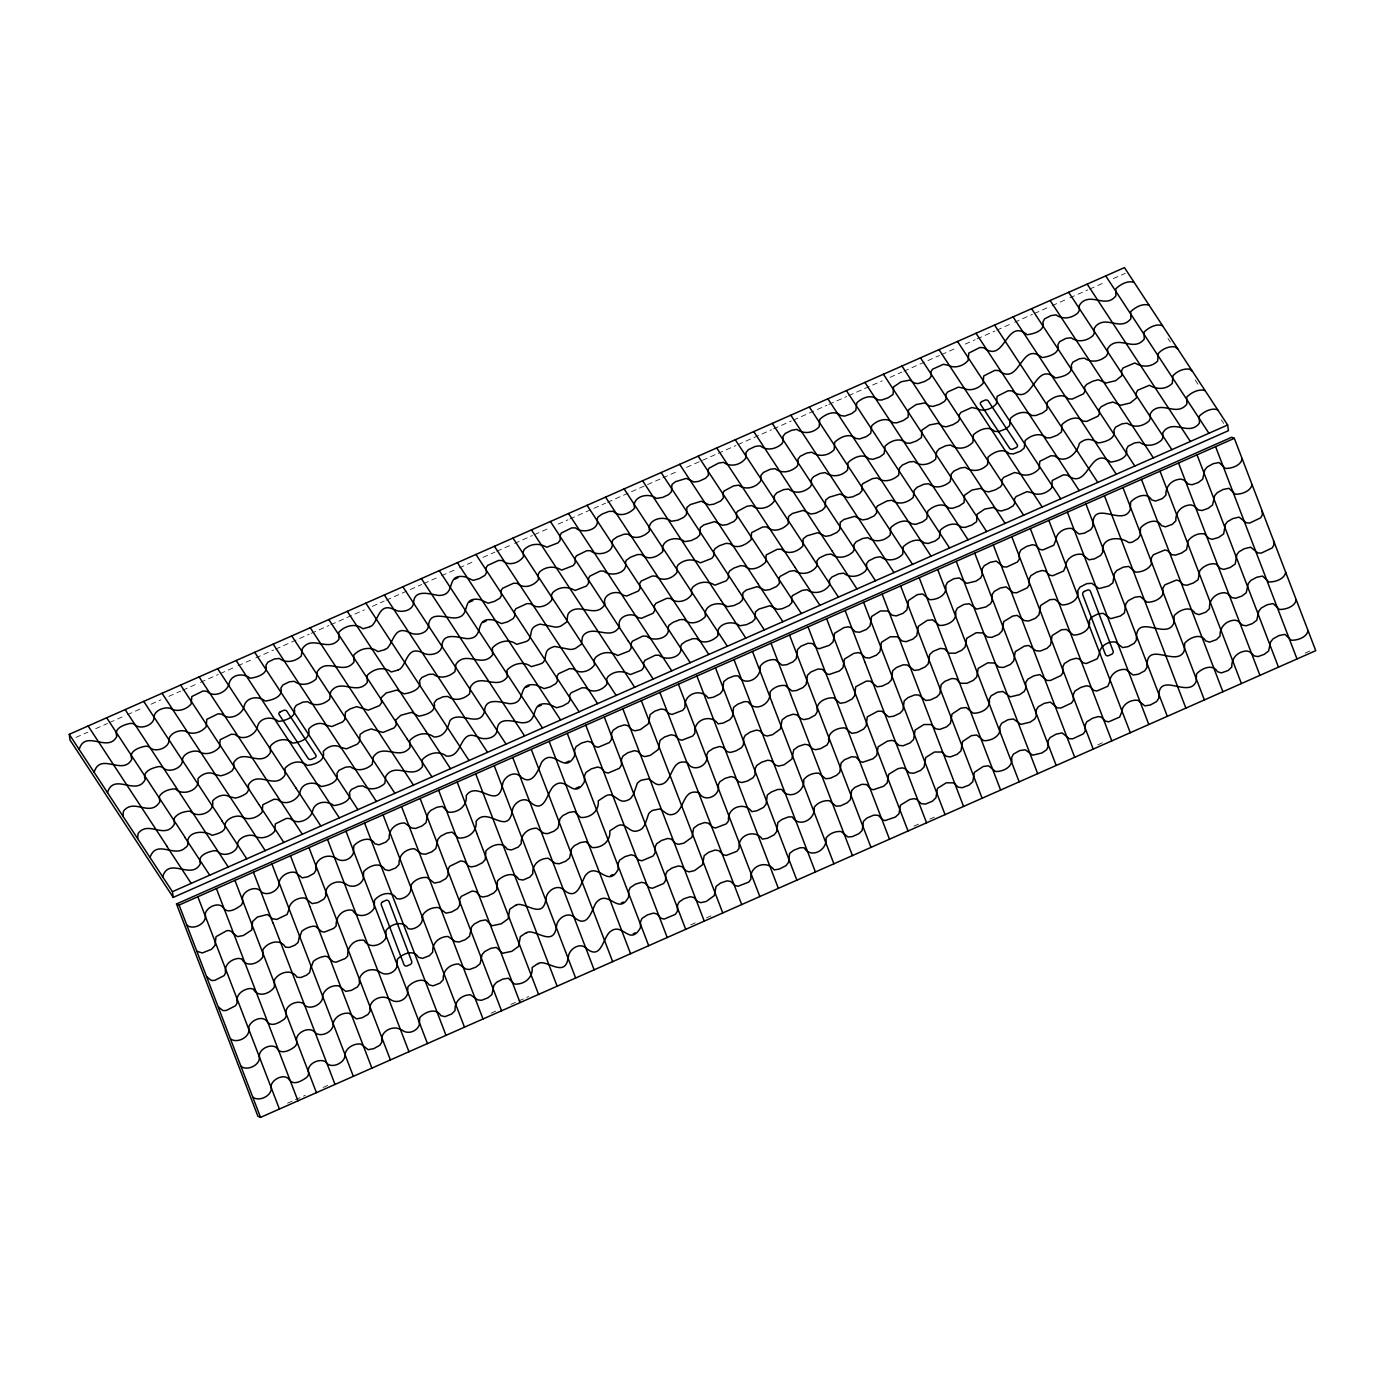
<?xml version="1.0" encoding="UTF-8"?>
<svg xmlns="http://www.w3.org/2000/svg" width="1385" height="1385" viewBox="0 0 1385 1385"><rect width="100%" height="100%" fill="white"/><g stroke="black" fill="none" stroke-linecap="round" stroke-linejoin="round"><path stroke-width="0.75" stroke-dasharray="5 3.75" d="M75.967 737.409L87.826 732.163M95.721 728.666L107.58 723.437M109.553 722.554L125.36 715.56M127.333 714.695L143.157 707.7M151.052 704.203L160.937 699.841M168.831 696.343L180.691 691.098M182.664 690.215L198.47 683.221M200.461 682.355L218.241 674.495M220.215 673.612L236.021 666.618M237.995 665.752L253.801 658.758M255.792 657.875L273.572 650.015M275.546 649.149L309.132 634.278M311.106 633.412L328.903 625.535M330.877 624.67L364.463 609.816M372.375 606.318L384.234 601.073M386.207 600.19L421.767 584.47M423.741 583.587L439.564 576.593M441.538 575.727L457.344 568.733M459.318 567.867L475.124 560.873M483.036 557.376L494.878 552.13M496.869 551.247L512.675 544.27M514.649 543.387L532.429 535.528M534.402 534.645L550.209 527.65M558.12 524.153L568.006 519.79M569.979 518.925L605.539 503.188M607.513 502.305L660.87 478.708M662.844 477.842L678.667 470.848M686.562 467.351L716.201 454.245M718.174 453.362L735.972 445.503M737.945 444.637L771.532 429.766M773.505 428.9L791.285 421.023M793.276 420.157L826.862 405.303M828.836 404.42L846.616 396.56M848.607 395.677L882.193 380.823M890.105 377.326L901.947 372.08M903.92 371.215L939.497 355.478M941.471 354.612L957.277 347.618M965.189 344.121L975.075 339.758M977.048 338.875L994.828 331.015M996.802 330.132L1012.608 323.138M1014.582 322.272L1032.379 314.412M1034.353 313.529L1050.159 306.535M1052.133 305.669L1067.939 298.675M1069.912 297.792L1087.71 289.932M1089.683 289.067L1105.49 282.073M1113.384 278.575L1125.243 273.33M287.561 1103.17L293.499 1100.556M295.472 1099.673L305.358 1095.31M323.138 1087.45L329.059 1084.819M491.104 1013.162L497.025 1010.531M510.857 1004.419L516.795 1001.788M518.769 1000.922L528.654 996.542M690.682 924.886L696.603 922.254M706.488 917.891L712.427 915.26M913.979 826.118L919.9 823.504M929.785 819.124L935.706 816.509M1097.751 744.836L1103.672 742.221M1305.241 653.079L1311.162 650.448M1167.953 338.442L1170.325 342.06M1195.22 380.044L1199.964 387.281M1221.328 419.828L1223.699 423.446"/><path stroke-width="1.5" d="M279.095 883.665C278.939 891.144 265.695 897.272 260.657 891.057C254.996 884.634 240.003 892.13 242.704 900.873A5.471 5.211 -67.2 0 1 240.834 905.496C236.437 908.681 228.196 913.996 223.747 908.37C219.436 900.891 206.278 907.002 205.188 914.1C207.715 923.241 193.433 930.755 186.819 925.145M322.636 997.217C322.359 1005.198 307.764 1011.431 303.211 1003.45C296.754 999.537 283.752 1005.891 286.245 1014.426A5.471 5.211 -67.2 0 1 284.375 1019.031C279.978 1022.217 271.737 1027.532 267.288 1021.905C262.977 1014.443 249.819 1020.537 248.729 1027.635C251.204 1036.724 237.372 1043.978 230.585 1038.94M333.179 1024.71C333.023 1032.171 319.779 1038.3 314.741 1032.085C309.08 1025.662 294.087 1033.175 296.788 1041.918A5.471 5.211 -67.2 0 1 294.918 1046.523C290.227 1050.436 280.411 1055.37 276.688 1047.856C271.131 1042.905 258.251 1049.034 259.359 1056.893C260.449 1065.117 246.824 1071.488 240.903 1066.19M344.986 1055.508C344.726 1063.49 330.132 1069.722 325.562 1061.741C319.121 1057.846 306.102 1064.199 308.595 1072.717A5.471 5.211 -67.2 0 1 306.743 1077.34C302.345 1080.508 294.105 1085.823 289.655 1080.213C285.345 1072.734 272.187 1078.828 271.079 1085.927C273.624 1095.033 259.688 1102.27 252.936 1097.232M288.98 909.46L287.093 914.498L276.81 919.398L272.43 918.774L267.547 914.464L257.316 917.078L252.607 921.492L251.741 930.028L243.362 935.498L237.527 936.641L232.974 933.248A5.955 5.661 -67.2 0 0 226.517 930.824L216.025 936.675L214.969 945.418L211.541 949.279L202.279 952.967L197.12 951.356M502.461 785.122C502.911 777.764 513.437 770.216 519.946 776.05M546.002 898.657C546.452 891.299 556.978 883.751 563.487 889.586M556.545 926.149C556.995 918.792 567.521 911.243 574.031 917.078M568.352 956.966C568.802 949.608 579.328 942.042 585.838 947.877M1242.189 458.833C1240.718 465.724 1231.559 468.597 1225.309 468.407L1219.042 462.521L1213.173 463.698L1207.287 466.918L1204.777 469.948L1202.665 479.227L1198.267 482.551L1192.069 484.75L1188.399 484.127L1184.019 480.076L1180.989 479.123C1172.074 479.4 1165.287 486.256 1165.945 495.086L1162.327 498.617L1155.488 501.076L1151.593 499.829C1146.832 491.45 1135.458 496.626 1130.627 502.166L1130.264 509.507C1122.906 527.737 1091.536 497.527 1092.886 526.421L1090.705 529.728L1084.507 533.121L1079.002 534.039L1072.007 528.516C1065.117 527.408 1056.668 532.238 1055.82 539.544M1285.73 572.386C1284.259 579.259 1275.1 582.133 1268.85 581.96L1262.583 576.073L1256.714 577.251L1250.828 580.453L1248.318 583.483L1246.206 592.78L1241.808 596.104L1235.61 598.285L1231.94 597.662L1227.56 593.628L1224.53 592.659C1215.614 592.953 1208.828 599.809 1209.486 608.638L1205.868 612.153L1199.029 614.611L1195.134 613.382C1190.373 604.985 1178.999 610.179 1174.168 615.702L1173.805 623.06C1166.516 641.186 1134.99 611.201 1136.427 639.957L1134.246 643.281L1128.048 646.674L1122.543 647.574L1115.548 642.051C1108.658 640.943 1100.209 645.774 1099.361 653.079M1296.273 599.878C1294.802 606.751 1285.644 609.625 1279.394 609.452L1273.127 603.566L1267.258 604.743L1261.371 607.946L1258.861 610.975L1256.749 620.272L1252.352 623.596L1246.154 625.778L1242.483 625.154L1238.103 621.121L1235.074 620.168C1226.158 620.445 1219.371 627.301 1220.029 636.13L1216.411 639.645L1209.572 642.103L1205.66 640.874C1200.916 632.478 1189.542 637.671 1184.712 643.194L1184.348 650.552C1177.06 668.591 1145.533 638.693 1146.97 667.449L1144.789 670.773L1138.591 674.166L1133.086 675.066L1126.092 669.544C1119.201 668.453 1110.753 673.266 1109.904 680.572M1308.081 630.677C1306.609 637.55 1297.451 640.441 1291.201 640.251L1284.951 634.365L1279.065 635.542L1273.179 638.762L1270.668 641.792L1268.573 651.071L1264.176 654.395L1257.961 656.577L1254.308 655.953L1249.911 651.919L1246.898 650.967C1237.948 651.21 1231.213 658.152 1231.836 666.929L1228.218 670.444L1221.38 672.92L1217.484 671.673C1212.723 663.294 1201.366 668.47 1196.519 674.01L1196.155 681.351C1188.815 699.494 1157.444 669.37 1158.795 698.248L1156.596 701.572L1150.398 704.965L1144.91 705.883L1137.899 700.36C1131.008 699.252 1122.577 704.082 1121.729 711.388M410.756 887.023C411.83 893.723 405.736 898.034 399.78 899.021L396.595 898.588C391.47 889.862 379.732 893.723 374.521 900.25L374.14 908.214C369.605 915.849 357.347 918.982 352.517 910.205C342.545 908.681 335.447 916.818 336.174 925.924L333.768 928.365L324.505 932.07L321.666 931.638L315.676 926.409L313.2 926.184A24.532 23.337 -67.2 0 0 301.791 931.257L299.818 936.727M422.286 917.112C423.377 923.812 417.283 928.123 411.328 929.11L408.125 928.677C403.018 919.952 391.28 923.812 386.069 930.339L385.688 938.303C381.135 945.938 368.877 949.071 364.047 940.294C354.093 938.77 346.977 946.907 347.722 956.014L345.315 958.472L336.053 962.177L333.214 961.727L327.224 956.498L324.731 956.273A24.532 23.337 -67.2 0 0 313.322 961.346L311.365 966.817M299.506 935.862L298.139 942.441L294.953 945.159L289.292 947.427L285.483 947.167C280.22 938.13 267.218 942.25 262.89 949.833L262.856 956.914C258.372 963.856 246.288 967.907 241.752 958.939L238.497 958.403C230.845 959.268 223.903 964.895 225.582 972.945L224.024 975.663L214.727 980.39L211.403 980.493L207.698 977.585A29.656 28.202 -67.2 0 0 207.127 976.91L207.127 976.91M311.036 965.951L309.686 972.53L306.483 975.248L300.822 977.516L297.013 977.256C291.698 968.305 278.8 972.305 274.42 979.922L274.403 987.003C269.919 993.945 257.835 997.996 253.299 989.028L250.044 988.492C242.375 989.357 235.433 995.001 237.129 1003.052L235.554 1005.752L226.257 1010.479L222.95 1010.583L219.228 1007.674A29.656 28.202 -67.2 0 0 218.657 1006.999L218.657 1006.999M1065.706 565.322C1066.537 558.016 1075.002 553.204 1081.893 554.294L1088.956 559.817L1094.496 558.847L1100.642 555.454L1102.789 552.148C1100.469 537.207 1119.444 535.839 1128.636 542.505A9.366 8.899 -67.2 0 0 1132.653 542.002L1138.193 538.505L1140.167 535.268L1140.53 527.927C1145.395 522.405 1156.717 517.263 1161.496 525.625L1165.408 526.837L1172.247 524.361L1175.848 520.847C1175.19 512.069 1181.976 505.161 1190.892 504.902L1193.922 505.871L1198.302 509.905L1201.972 510.528L1208.187 508.33L1212.567 505.006L1214.662 495.726L1217.19 492.696L1223.076 489.476L1228.945 488.316L1235.195 494.203C1241.445 494.428 1249.859 491.588 1252.04 485.166A6.7 6.371 -67.2 0 0 1252.075 484.629M411.016 887.716L411.172 884.998C414.305 879.787 421.248 876.809 427.203 877.519L434.336 883.059L439.911 881.985L445.987 878.557L448.048 875.233L448.186 869.087L449.709 866.283L460.651 860.951L464.546 861.66L468.58 866.11L471.35 866.923L476.024 865.954L482.361 862.803L485.183 859.652L485.979 850.788C491.259 845.196 502.374 840.712 507.204 849.247L511.532 849.94L518.284 847.049L521.297 843.569C520.327 834.67 527.997 828.126 536.653 828.178L543.855 833.303L547.75 833.631L554.104 831.138L558.034 827.884L560.025 818.691L562.743 815.661L568.906 812.476L574.394 811.575L580.575 817.462C590.46 818.189 599.411 810.883 598.233 800.859L604.327 796.808A13.711 13.036 -67.2 0 1 606.041 795.786C613.884 791.458 617.987 803.508 625.881 800.79A11.755 11.184 -67.2 0 0 630.729 798.349L633.412 794.557L637.187 783.581A11.772 11.201 -67.2 0 1 641.272 780.222L648.561 778.837L655.105 783.46A8.206 7.808 -67.2 0 0 659.572 784.602C673.958 783.512 669.388 757.595 687.514 762.633C692.777 773.384 709.518 765.524 706.662 755.067L708.15 751.778L713.483 748.298L719.663 746.498L723.057 747.433L727.142 751.691L730.362 752.453L735.92 750.912L741.477 747.692L743.503 744.628L743.624 738.534L745.182 735.4L750.116 732.111L756.279 730.137L759.794 730.778L763.949 735.019L767.048 736.024L772.518 734.725L780.378 728.977L782.161 719.767L786.732 716.391L793.016 714.227L796.669 714.764L801.015 718.711L804.027 719.629L809.117 718.521L815.384 714.989L817.358 711.492C815.038 702.437 826.049 697.14 833.597 697.884L840.262 703.303L845.508 702.385L852.035 699.027L854.597 695.807L855.757 686.752L866.317 681.126L870.282 681.126L877.069 686.787L882.089 686.146L888.512 683.03L891.386 679.966L892.684 670.738L896.493 667.483L903.107 664.835L907.227 664.938L914.256 670.409L918.93 669.821L925.232 666.86L928.279 663.779L929.664 654.534L933.213 651.314L940.242 648.422L944.57 648.821L948.794 653.218L955.46 653.183L961.796 650.24L965.155 646.933L966.678 638.312L976.165 632.737L983.038 632.962L987.522 637.135L991.902 637.342L998.827 634.365L1002.117 630.902L1003.727 621.571L1012.712 616.083L1017.109 615.373L1024.398 620.601L1028.622 621.017L1035.409 618.281L1038.958 614.888L1040.602 605.487L1049.899 599.67L1054.92 599.307L1061.88 604.968C1069.549 605.003 1079.867 599.809 1077.72 590.754L1079.936 587.171L1086.654 583.691L1091.726 583.275L1099.032 588.59L1108.71 585.976L1112.899 582.877L1114.302 573.788L1116.708 570.551L1123.183 567.175L1128.671 566.413L1135.613 572.161C1141.534 572.213 1148.459 569.581 1151.368 564.162L1151.316 558.103L1153.359 554.762L1164.941 549.949L1167.884 550.849L1171.797 554.692L1175.363 555.143L1181.786 552.927L1186.599 549.603L1188.174 540.773C1191.741 535.978 1198.544 532.602 1204.517 533.987L1208.724 538.246L1212.152 539.336L1218.575 537.449L1223.647 533.969L1225.309 524.499L1227.491 521.643L1232.754 518.631L1239.073 517.107L1246.24 522.786L1249.616 523.063L1260.662 517.851L1262.376 514.77L1262.064 510.684M422.546 917.805L422.702 915.087C425.836 909.876 432.778 906.898 438.733 907.608L445.866 913.148L451.458 912.074L457.535 908.647L459.578 905.323L459.733 899.177L461.257 896.372L472.181 891.04L476.094 891.75L480.128 896.199L482.898 897.013L487.572 896.043L493.908 892.909L496.713 889.741L497.527 880.877C502.807 875.285 513.922 870.819 518.734 879.337L523.063 880.029L529.814 877.138L532.827 873.658C531.875 864.759 539.544 858.233 548.2 858.267L555.385 863.392L559.298 863.738L565.634 861.245L569.564 857.973L571.572 848.78L574.29 845.75L580.436 842.565L585.942 841.664L592.122 847.551C602.008 848.278 610.941 840.972 609.764 830.948L615.858 826.914A13.711 13.036 -67.2 0 1 617.589 825.875C625.414 821.547 629.534 833.597 637.412 830.879A11.755 11.184 -67.2 0 0 642.276 828.438L644.96 824.664L648.717 813.67A11.772 11.201 -67.2 0 1 652.82 810.312L660.091 808.927L666.635 813.549A8.206 7.808 -67.2 0 0 671.102 814.692C685.471 813.618 681.005 787.546 699.113 792.774C704.411 803.508 721.031 795.509 718.192 785.156L719.698 781.867L725.013 778.387L731.193 776.587L734.604 777.522L738.69 781.781L741.893 782.542L747.467 781.001L753.007 777.781L755.05 774.717L755.171 768.623L756.712 765.49L761.646 762.2L767.809 760.226L771.341 760.867L775.496 765.109L778.595 766.113L784.048 764.814L791.908 759.067L793.709 749.856L798.262 746.48L804.547 744.334L808.199 744.853L812.562 748.8L815.575 749.718L820.647 748.61L826.932 745.078L828.888 741.581C826.568 732.526 837.579 727.229 845.144 727.973L851.792 733.392L857.038 732.475L863.582 729.116L866.127 725.896L867.287 716.841L877.848 711.215L881.83 711.215L888.616 716.876L893.637 716.235L900.06 713.119L902.916 710.055L904.232 700.827L908.041 697.59L914.637 694.924L918.774 695.028L925.786 700.498L930.478 699.927L936.779 696.949L939.826 693.868L941.194 684.623L944.743 681.403L951.789 678.511L956.117 678.91L960.342 683.307L967.007 683.272L973.326 680.329L976.702 677.023L978.208 668.401L987.695 662.826L994.586 663.051L999.07 667.224L1003.45 667.431L1010.375 664.471L1013.647 660.991L1015.257 651.66L1024.259 646.172L1028.639 645.462L1035.945 650.69L1040.152 651.106L1046.956 648.37L1050.505 644.977L1052.133 635.577L1061.447 629.76L1066.45 629.413L1073.427 635.057C1081.079 635.092 1091.415 629.898 1089.268 620.844L1091.484 617.26L1098.184 613.78L1103.274 613.365L1110.562 618.697L1120.24 616.065L1124.43 612.966L1125.832 603.877L1128.256 600.64L1134.731 597.264L1140.219 596.502L1147.144 602.25C1153.064 602.319 1160.007 599.67 1162.898 594.252L1162.863 588.209L1164.889 584.851L1176.488 580.038L1179.431 580.938L1183.327 584.782L1186.91 585.232L1193.316 583.016L1198.146 579.692L1199.722 570.862C1203.271 566.067 1210.092 562.691 1216.065 564.076L1220.254 568.335L1223.699 569.425L1230.105 567.538L1235.195 564.059L1236.84 554.589L1239.038 551.749L1244.301 548.72L1250.62 547.196L1257.788 552.875L1261.146 553.152L1272.209 547.941L1273.906 544.859L1273.611 540.773M413.596 602.977C412.609 610.889 401.304 613.018 395.037 610.006M428.571 625.795C427.601 633.707 416.348 635.836 410.081 632.876M441.936 646.172C440.949 654.101 429.644 656.23 423.377 653.218M484.577 711.215C479.643 728.96 459.093 709.622 449.9 720.702C447.649 728.666 444.377 737.114 433.938 737.01C426.441 731.141 415.967 733.808 409.718 740.594L409.977 747.502C399.347 761.161 383.022 742.395 373.309 757.041L372.236 764.312C366.211 769.87 357.122 771.878 350.336 766.736L345.506 767.186L338.909 770.354L336.884 773.557C339.567 782.352 327.656 785.659 321.216 786.507C314.585 780.828 301.895 782.317 300.026 792.099A13.504 10.491 -7.8 0 1 299.177 794.488C295.299 801.586 284.237 805.862 277.831 799.526L273.988 799.249L262.804 804.772L262.129 812.181C257.835 817.427 249.456 820.439 243.067 817.462M497.111 730.328C496.124 738.24 484.819 740.369 478.552 737.357M1055.959 539.908L1053.743 545.24L1042.818 549.984L1039.546 549.308L1035.668 545.43L1032.483 544.721L1026.787 546.348L1020.883 549.966L1019.273 553.342L1019.291 559.315L1017.352 562.05L1006.791 566.984L1003.311 566.846L996.265 561.081L990.292 562.275L984.302 565.669L982.207 568.854L982.155 574.983L980.649 577.978L976.027 581.129L966.747 583.345L959.355 577.943L953.936 578.688L947.548 582.271L945.678 585.855C947.79 594.875 937.126 600.034 929.595 599.653L922.635 593.975L917.337 594.615L908.491 600.501L906.863 609.919L903.02 613.33L896.251 615.892L892.234 615.286L887.733 610.975L880.358 610.975L871.581 616.533L870.057 625.881L866.56 629.361L859.6 632.235L855.376 631.837L850.944 627.63L848.261 626.834L843.898 627.613L834.584 633.291L833.095 641.913L829.511 645.22L819.176 648.734L816.717 647.938L812.424 643.506L807.94 643.263L800.928 646.241L797.57 649.478L796.236 658.706L793.068 661.788L786.732 664.713L782.127 665.198L775.184 659.658C769.61 659.191 763.36 661.649 760.123 666.306C761.785 678.269 744.957 687.358 738.222 675.88L734.223 675.915L727.817 678.442L723.732 681.541L722.606 690.544L720.044 693.833L713.448 697.209L708.237 698.109C701.052 687.67 683.238 693.747 685.021 707.302L682.805 710.28L672.002 714.452L668.99 713.517L664.696 709.57L661.009 709.033L654.672 711.215L650.136 714.591L648.405 723.766L640.389 729.583L634.988 730.83L631.906 729.774L627.803 725.55L624.237 724.909L617.97 726.952L613.105 730.259L611.616 733.409L611.529 739.469L609.435 742.533L598.268 747.259L595.065 746.428L591.031 742.152L587.621 741.269L581.406 743.104L576.108 746.584L574.637 749.891L574.567 755.933C564.128 775.773 553.775 746.446 541.587 762.304C538.09 771.064 531.788 786.888 520.223 776.327M1065.861 565.686L1063.628 571.018L1052.704 575.762L1049.432 575.087L1045.554 571.226L1042.386 570.499L1036.672 572.126L1030.769 575.745L1029.159 579.138L1029.176 585.093L1027.237 587.846L1016.677 592.763L1013.197 592.624L1006.151 586.876L1000.178 588.054L994.188 591.447L992.11 594.632L992.058 600.761L990.535 603.756L985.912 606.924L976.633 609.123L969.24 603.721L963.839 604.466L957.433 608.05L955.563 611.633C957.676 620.653 947.011 625.812 939.48 625.431L932.52 619.77L927.223 620.393L918.376 626.28L916.749 635.698L912.905 639.108L906.154 641.67L902.12 641.065L897.619 636.771L890.243 636.771L881.466 642.311L879.942 651.66L876.445 655.157L869.486 658.013L865.261 657.615L860.829 653.408L858.146 652.612L853.783 653.391L844.469 659.07L842.98 667.708L839.414 670.998L829.061 674.512L826.603 673.716L822.326 669.284L817.825 669.042L810.814 672.037L807.455 675.274L806.122 684.484L802.954 687.566L796.617 690.492L792.012 690.976L785.07 685.437C779.495 684.969 773.245 687.427 770.008 692.084C771.67 704.047 754.842 713.136 748.108 701.658L744.109 701.693L737.703 704.221L733.617 707.319L732.492 716.322L729.93 719.611L723.334 723.005L718.122 723.888C710.938 713.448 693.141 719.525 694.906 733.081L692.69 736.058L681.887 740.231L678.875 739.296L674.582 735.366L670.894 734.812L664.558 736.993L660.022 740.369L658.29 749.545L650.275 755.362L644.873 756.608L641.792 755.569L637.689 751.345L634.122 750.705L627.855 752.73L622.99 756.037L621.501 759.188L621.415 765.247L619.32 768.329L608.153 773.038L604.951 772.207L600.917 767.931L597.506 767.048L591.291 768.883L585.994 772.38L584.522 775.669L584.453 781.711C573.217 801.361 566.465 774.007 553.273 786.455C546.538 793.692 544.617 814.692 530.039 802.036M1099.5 653.443L1097.284 658.775L1086.359 663.519L1083.087 662.844L1079.209 658.983L1076.024 658.256L1070.328 659.883L1064.424 663.502L1062.814 666.895L1062.832 672.85L1060.893 675.603L1050.332 680.52L1046.852 680.381L1039.806 674.634L1033.833 675.811L1027.843 679.204L1025.748 682.389L1025.696 688.518L1024.19 691.513L1019.568 694.664L1010.288 696.88L1002.896 691.479L997.477 692.223L991.089 695.807L989.219 699.39C991.331 708.41 980.667 713.569 973.136 713.188L966.176 707.527L960.878 708.15L952.032 714.037L950.404 723.455L946.561 726.865L939.792 729.428L935.775 728.822L931.274 724.528L923.899 724.528L915.121 730.068L913.598 739.417L910.101 742.914L903.141 745.771L898.917 745.372L894.485 741.165L891.802 740.369L887.439 741.148L878.125 746.827L876.636 755.466L873.052 758.755L862.716 762.269L860.258 761.473L855.965 757.041L851.481 756.799L844.469 759.776L841.11 763.014L839.777 772.241L836.609 775.323L830.273 778.249L825.668 778.734L818.725 773.194C813.151 772.726 806.901 775.184 803.664 779.842C805.326 791.804 788.498 800.894 781.763 789.415L777.764 789.45L771.358 791.978L767.273 795.077L766.147 804.079L763.585 807.368L756.989 810.762L751.778 811.645C744.593 801.205 726.779 807.282 728.562 820.838L726.346 823.815L715.543 827.988L712.531 827.053L708.237 823.123L704.549 822.569L698.213 824.75L693.677 828.126L691.946 837.302L683.93 843.119L678.529 844.365L675.447 843.327L671.344 839.102L667.76 838.462L661.511 840.487L656.646 843.794L655.157 846.945L655.07 853.004L652.976 856.086L641.809 860.795L638.606 859.964L634.572 855.688L631.162 854.805L624.947 856.64L619.649 860.137L618.177 863.426L618.108 869.468C607.582 889.412 597.472 859.687 585.128 875.857C580.782 884.149 576.697 901.306 563.764 889.862M1110.043 680.935L1107.827 686.267L1096.903 691.011L1093.631 690.336L1089.753 686.475L1086.567 685.748L1080.871 687.375L1074.968 690.994L1073.358 694.387L1073.375 700.343L1071.436 703.095L1060.875 708.012L1057.396 707.873L1050.349 702.126L1044.377 703.303L1038.386 706.696L1036.292 709.882L1036.24 716.01L1034.733 719.005L1030.111 722.174L1020.832 724.372L1013.439 718.971L1008.02 719.715L1001.632 723.299L999.762 726.9C1001.874 735.902 991.21 741.062 983.679 740.681L976.719 735.019L971.422 735.643L962.575 741.529L960.948 750.947L957.104 754.358L950.335 756.92L946.319 756.314L941.817 752.02L934.442 752.02L925.665 757.56L924.141 766.909L920.644 770.406L913.684 773.263L909.46 772.865L905.028 768.658L902.345 767.861L897.982 768.64L888.668 774.319L887.179 782.958L883.595 786.247L873.26 789.762L870.801 788.965L866.508 784.533L862.024 784.291L855.012 787.286L851.636 790.523L850.321 799.734L847.153 802.815L840.816 805.741L836.211 806.226L829.269 800.686C823.694 800.218 817.444 802.677 814.207 807.351C815.869 819.297 799.041 828.386 792.307 816.908L788.307 816.942L781.902 819.47L777.816 822.569L776.691 831.571L774.128 834.861L767.532 838.254L762.321 839.137C755.137 828.697 737.322 834.774 739.105 848.33L736.889 851.308L726.086 855.48L723.074 854.545L718.78 850.615L715.093 850.061L708.756 852.242L704.221 855.618L702.489 864.794L694.474 870.611L689.072 871.858L685.99 870.819L681.887 866.594L678.304 865.954L672.054 867.98L667.189 871.286L665.7 874.437L665.614 880.496L663.519 883.578L652.352 888.287L649.149 887.456L645.116 883.18L641.688 882.297L635.49 884.132L630.192 887.629L628.721 890.919L628.651 896.961C618.125 916.905 608.015 887.179 595.671 903.349C591.343 911.711 587.223 928.764 574.308 917.372M1121.867 711.751L1119.651 717.066L1108.727 721.81L1105.438 721.152L1101.56 717.274L1098.392 716.564L1092.678 718.174L1086.775 721.793L1085.182 725.186L1085.182 731.159L1083.26 733.894L1072.683 738.828L1069.203 738.672L1062.157 732.925L1056.201 734.119L1050.194 737.512L1048.116 740.698L1048.064 746.809L1046.541 749.822L1041.918 752.973L1032.656 755.171L1025.246 749.787L1019.845 750.531L1013.439 754.115L1011.569 757.699C1013.681 766.701 1003.034 771.86 995.486 771.497L988.526 765.818L983.246 766.459L974.382 772.328L972.755 781.763L968.911 785.174L962.159 787.719L958.126 787.13L953.642 782.819L946.249 782.819L937.472 788.377L935.948 797.725L932.451 801.205L925.492 804.062L921.267 803.681L916.835 799.457L914.152 798.66L909.806 799.457L900.475 805.135L898.986 813.757L895.42 817.046L885.084 820.578L882.609 819.764L878.332 815.349L873.831 815.107L866.82 818.085L863.461 821.322L862.128 830.533L858.96 833.631L852.623 836.54L848.018 837.042L841.093 831.502C835.519 831.035 829.251 833.476 826.031 838.15C827.676 850.096 810.866 859.202 804.114 847.724L800.132 847.759L793.709 850.269L789.623 853.385L788.498 862.388L785.953 865.677L779.34 869.053L774.128 869.936C766.944 859.514 749.147 865.59 750.93 879.146L748.696 882.124L737.893 886.296L734.898 885.361L730.587 881.414L726.9 880.877L720.564 883.059L716.045 886.435L714.296 895.593L706.298 901.427L700.879 902.674L697.798 901.618L693.695 897.393L690.128 896.753L683.861 898.778L678.996 902.085L677.525 905.253L677.421 911.313L675.326 914.377L664.159 919.086L660.957 918.272L656.923 913.996L653.512 913.096L647.297 914.948L642.017 918.428L640.528 921.735L640.459 927.777C629.223 947.409 622.471 920.073 609.279 932.52C602.544 939.705 600.726 960.653 586.132 948.171M512.329 810.987C512.883 803.283 523.34 796.115 529.832 801.828M502.409 785.451C497.527 811.108 477.254 779.374 466.226 795.648C467.438 805.706 458.366 813.03 448.48 812.216L442.334 806.347L436.76 807.299L430.666 810.502L428 813.532L425.991 822.759L421.906 826.031L415.587 828.455L411.76 828.04L404.489 822.932C395.695 823.002 388.337 829.684 389.202 838.583L385.913 842.097L379.075 844.798L374.954 843.829C370.176 835.328 358.853 840.228 353.816 845.802L353.383 853.212C350.751 859.86 341.818 862.855 336.053 858.267A13.504 12.846 -67.2 0 0 333.387 856.986C325.111 853.766 313.702 860.535 316.04 870.057L313.98 873.381L307.92 876.792L302.294 877.848L295.143 872.308C288.27 871.165 279.77 876.03 278.956 883.336M512.294 811.229C507.429 836.765 487.243 805.326 476.111 821.426C477.323 831.502 468.251 838.808 458.366 837.994L452.237 832.125L446.645 833.077L440.551 836.28L437.885 839.31L435.877 848.538L431.791 851.827L425.472 854.233L421.646 853.818L414.375 848.711C405.58 848.78 398.222 855.463 399.088 864.378L395.798 867.893L388.977 870.594L384.84 869.607C380.061 861.106 368.739 866.006 363.701 871.581L363.268 879.008C360.637 885.638 351.703 888.633 345.938 884.045A13.504 12.846 -67.2 0 0 343.272 882.782C334.997 879.544 323.588 886.313 325.925 895.835L323.865 899.159L317.806 902.57L312.179 903.626L305.029 898.086C298.156 896.943 289.655 901.808 288.842 909.114M545.95 898.986C543.093 919.121 527.477 903.418 517.73 904.474A10.041 9.539 -67.2 0 0 515.999 905.461M556.493 926.478C553.636 946.613 538.021 930.91 528.274 931.967A10.041 9.539 -67.2 0 0 526.542 932.953M568.3 957.277C565.444 977.412 549.828 961.727 540.081 962.765A10.041 9.539 -67.2 0 0 538.349 963.752M515.861 905.08L509.767 909.183L508.105 918.861L501.249 923.83L492.021 925.751L485.875 919.882L480.301 920.835L474.207 924.037L471.541 927.067L469.532 936.295L465.447 939.567L459.127 941.99L455.301 941.575L448.03 936.468C439.235 936.537 431.878 943.22 432.743 952.118L429.454 955.65L422.615 958.333L418.495 957.364C413.717 948.864 402.394 953.763 397.356 959.338L396.924 966.765C394.292 973.395 385.359 976.39 379.594 971.803A13.504 12.846 -67.2 0 0 376.928 970.539C368.652 967.301 357.243 974.07 359.581 983.592L357.52 986.916L351.461 990.327L345.834 991.383L338.684 985.843C331.811 984.7 323.311 989.565 322.497 996.871M526.404 932.572L520.31 936.675L518.648 946.37L511.792 951.339L502.565 953.244L496.419 947.375L490.844 948.327L484.75 951.53L482.084 954.559L480.076 963.787L475.99 967.076L469.671 969.483L465.845 969.067L458.573 963.96C449.779 964.029 442.421 970.712 443.287 979.628L439.997 983.142L433.159 985.843L429.038 984.856C424.26 976.356 412.938 981.255 407.9 986.83L407.467 994.257C404.835 1000.888 395.902 1003.883 390.137 999.295A13.504 12.846 -67.2 0 0 387.471 998.031C379.196 994.794 367.787 1001.563 370.124 1011.085L368.064 1014.409L362.004 1017.819L356.378 1018.875L349.228 1013.335C342.355 1012.193 333.854 1017.057 333.041 1024.363M538.211 963.371L532.117 967.492C533.329 977.55 524.257 984.873 514.372 984.06L508.243 978.191L502.668 979.143L496.557 982.346L493.891 985.358L491.883 994.603L487.814 997.875L481.495 1000.299L477.652 999.883L470.398 994.776C461.586 994.845 454.228 1001.511 455.094 1010.427L451.804 1013.941L444.983 1016.642L440.863 1015.655C436.067 1007.172 424.745 1012.054 419.724 1017.646L419.291 1025.056C416.643 1031.686 407.727 1034.699 401.962 1030.111A13.504 12.846 -67.2 0 0 399.295 1028.83C391.003 1025.592 379.594 1032.379 381.948 1041.901L379.888 1045.208L373.811 1048.635L368.185 1049.692L361.052 1044.151C354.162 1043.009 345.679 1047.874 344.848 1055.162M454.695 579.224L457.916 577.77M469.671 602.059L472.874 600.605M483.036 622.436L486.239 620.982M525.677 687.479L528.897 686.025M538.211 706.575L541.414 705.121M69.25 734.327L1124.464 267.617L1227.647 424.987L1228.443 430.683L173.229 897.393L70.029 740.04L69.25 734.327L172.432 891.68L173.229 897.393M172.432 891.68L1227.647 424.987M176.501 903.955L1231.715 437.245L1234.329 438.335L1315.75 650.673L260.536 1117.383L257.922 1116.293L176.501 903.955L179.115 905.046L260.536 1117.383M179.115 905.046L1234.329 438.335M569.339 761.04L566.101 762.425M579.224 786.818L575.987 788.203M610.889 875.458L612.88 874.576M621.415 902.951L623.423 902.068M633.239 933.75L635.248 932.884M370.107 626.764L362.957 628.755C355.46 622.886 344.986 625.57 338.736 632.339L338.979 639.264C328.366 652.924 312.041 634.157 302.328 648.786L301.255 656.074C295.23 661.615 286.141 663.64 279.355 658.481L274.524 658.931L267.928 662.117L265.903 665.302C268.586 674.114 256.675 677.403 250.235 678.252C243.552 672.694 230.949 674.01 229.044 683.861A13.504 10.491 -7.8 0 1 228.196 686.25C224.318 693.348 213.255 697.607 206.85 691.271L203.006 691.011L191.822 696.534L191.147 703.944C186.854 709.172 178.475 712.184 172.086 709.224M385.082 649.582L377.932 651.591C370.332 645.877 360.013 648.318 353.712 655.174L353.954 662.082C343.341 675.741 327.016 656.992 317.303 671.621L316.23 678.91C310.188 684.45 301.116 686.475 294.312 681.316L289.5 681.766L282.904 684.952L280.861 688.137C283.561 696.949 271.65 700.239 265.21 701.087C258.579 695.426 245.872 696.897 244.02 706.696A13.504 10.491 -7.8 0 1 243.171 709.068C239.293 716.183 228.231 720.442 221.825 714.106L217.982 713.846L206.798 719.369L206.123 726.761C201.829 732.007 193.45 735.019 187.062 732.042M398.447 669.959L391.297 671.967C383.784 666.098 373.327 668.765 367.077 675.551L367.319 682.459C356.707 696.118 340.364 677.369 330.669 691.998L329.595 699.269C323.553 704.827 314.464 706.852 307.678 701.693L302.848 702.143L296.269 705.329L294.226 708.514C296.927 717.326 285.016 720.615 278.575 721.464C271.945 715.803 259.237 717.274 257.385 727.073A13.504 10.491 -7.8 0 1 256.537 729.445C252.659 736.56 241.596 740.819 235.19 734.483L231.33 734.223L220.163 739.728L219.488 747.138C215.194 752.384 206.815 755.396 200.427 752.419M394.846 609.919C379.213 601.592 378.849 619.407 371.821 625.812A10.041 7.791 -7.8 0 1 369.933 626.47M409.804 632.755C394.136 624.427 393.929 642.242 386.779 648.647A10.041 7.791 -7.8 0 1 384.891 649.305M423.169 653.131C407.502 644.804 407.294 662.601 400.144 669.024A10.041 7.791 -7.8 0 1 398.257 669.682M478.344 737.27C458.625 727.402 463.992 757.612 446.472 756.106C438.958 750.237 428.502 752.921 422.252 759.69L422.494 766.615C411.882 780.274 395.556 761.508 385.844 776.137L384.77 783.425C378.728 788.965 369.656 790.991 362.853 785.832L358.04 786.282L351.444 789.467L349.401 792.653C352.102 801.465 340.191 804.754 333.75 805.603C327.12 799.941 314.412 801.43 312.56 811.212A13.504 10.491 -7.8 0 1 311.712 813.601C307.834 820.699 296.771 824.958 290.365 818.622L286.522 818.362L275.338 823.885L274.663 831.294C270.369 836.523 261.99 839.535 255.602 836.575M948.915 365.432L943.479 364.29L932.607 369.172L930.91 371.647L931.187 376.097L929.577 378.538L924.557 381.498L917.891 383.628L914.308 383.022L909.876 380.096L901.098 381.775L893.55 386.952L893.1 394.396L888.218 397.737L881.674 400.04L877.9 399.849C871.684 393.842 862.18 397.53 856.761 402.948L855.791 410.462L851.619 413.648L844.66 416.106L840.73 415.587C834.532 409.596 824.837 414.461 819.678 419.447L819.227 426.805C813.151 433.245 803.837 434.405 796.79 429.385L791.683 430.268L785.243 433.453L782.992 436.396L783.166 441.469L781.902 443.754C775.79 449.225 766.805 451.164 760.226 445.831L755.275 446.42L748.489 449.606L745.944 452.583L746.099 457.552C741.442 464.858 730.587 467.732 723.489 462.33L718.642 463.075L709.085 468.165L708.029 470.173L708.445 475.159L705.606 478.24L698.681 481.391L694.024 482.032L686.267 478.396L675.43 481.72L671.985 484.508L671.431 491.779L668.626 494.584L662.948 497.336L656.386 498.444C648.457 491.987 631.508 496.592 634.572 508.191C629.206 513.973 619.407 517.523 613.191 511.325L609.019 511.394L602.077 514.077L597.922 517.09L597.125 519.565C599.861 530.074 582.064 534.091 575.502 527.875L571.797 527.875L561.444 532.948L560.129 535.389L560.163 540.15L558.103 542.833L546.677 547.265C539.561 542.972 530.922 543.284 524.413 549.308L523.132 551.853L523.53 556.614C518.942 563.245 508.607 566.413 502.253 560.544L498.565 560.423L487.572 565.478L486.031 567.988L486.499 572.715L484.871 575.416L479.331 578.601L473.185 580.384L465.204 576.835C444.204 573.096 457.691 595.862 438.335 595.429C429.61 594.026 414.184 588.798 413.578 602.717M963.891 388.267L958.437 387.125L947.582 391.99L945.886 394.483L946.163 398.932L944.553 401.373L939.532 404.333L932.867 406.446L929.283 405.857L924.834 402.931L916.074 404.593L908.525 409.77L908.075 417.231L903.193 420.573L896.632 422.858L892.875 422.667C886.642 416.798 877.155 420.278 871.719 425.784L870.767 433.28L866.594 436.483L859.635 438.941L855.705 438.422C849.507 432.432 839.812 437.296 834.653 442.282L834.203 449.623C828.126 456.132 818.795 457.154 811.766 452.22L806.659 453.085L800.218 456.288L797.968 459.231L798.141 464.304L796.877 466.572C790.748 472.008 781.798 474.068 775.184 468.667L770.25 469.255L763.464 472.441L760.902 475.419L761.075 480.387C756.418 487.693 745.545 490.55 738.465 485.166L733.617 485.893L724.061 490.983L723.005 493.008L723.42 497.977L720.581 501.058L713.656 504.227L708.999 504.85L701.243 501.231L690.405 504.555L686.943 507.343L686.406 514.614L683.584 517.419L677.923 520.154L671.361 521.279C663.415 514.822 646.483 519.427 649.53 531.026C644.181 536.809 634.382 540.358 628.149 534.143L623.994 534.229L617.052 536.913L612.897 539.908L612.101 542.401C614.836 552.909 597.022 556.909 590.477 550.693L586.773 550.711L576.42 555.783L575.104 558.224L575.139 562.968L573.061 565.669L561.635 570.101C554.537 565.807 545.898 566.119 539.388 572.144L538.107 574.688L538.505 579.449C533.917 586.063 523.582 589.248 517.228 583.379L513.541 583.258L502.547 588.296L501.006 590.806L501.474 595.55L499.847 598.233L494.306 601.436L488.161 603.202L480.18 599.67C459.595 595.914 472.441 616.308 455.717 617.883C446.437 618.61 429.575 610.075 428.554 625.553M977.256 408.644L971.803 407.502L960.948 412.366L959.234 414.859L959.511 419.309L957.918 421.75L952.88 424.71L946.232 426.822L942.631 426.234L938.199 423.308L929.439 424.97L921.891 430.146L921.441 437.608L916.541 440.949L909.997 443.235L906.223 443.044C900.025 437.054 890.503 440.742 885.084 446.16L884.132 453.657L879.942 456.86L872.983 459.318L869.07 458.799C862.872 452.808 853.177 457.673 848.018 462.659L847.568 470C841.491 476.457 832.16 477.617 825.131 472.597L820.007 473.462L813.584 476.665L811.316 479.608L811.506 484.681L810.225 486.949C804.114 492.437 795.146 494.376 788.55 489.043L783.616 489.632L776.829 492.818L774.267 495.795L774.44 500.764C769.783 508.07 758.911 510.926 751.83 505.542L746.982 506.269L737.426 511.359L736.37 513.385L736.768 518.354L733.946 521.435L727.021 524.603L722.347 525.227L714.608 521.608L703.77 524.932L700.308 527.72L699.771 534.991L696.949 537.795L691.288 540.531L684.709 541.656C676.78 535.199 659.831 539.804 662.896 551.403C657.529 557.185 647.747 560.735 641.515 554.519L637.36 554.589L630.417 557.289L626.245 560.284L625.466 562.777C628.184 573.286 610.387 577.285 603.843 571.07L600.138 571.087L589.785 576.16L588.452 578.601L588.504 583.345L586.426 586.045L575 590.477C567.902 586.184 559.263 586.478 552.753 592.52L551.472 595.065L551.853 599.826C547.283 606.44 536.947 609.625 530.594 603.756L526.906 603.618L515.895 608.673L514.372 611.183L514.839 615.927L513.212 618.61L507.672 621.796L501.526 623.579L493.545 620.047C472.372 616.325 486.36 639.126 466.676 638.623C457.95 637.481 442.681 631.802 441.919 645.929M1019.897 473.67L1014.461 472.527L1003.588 477.409L1001.892 479.902L1002.169 484.334L1000.576 486.776L995.538 489.753L988.873 491.865L985.289 491.259L980.857 488.351L972.08 490.013L964.531 495.189L964.081 502.634L959.199 505.975L952.655 508.278L948.881 508.087C942.666 502.097 933.161 505.767 927.742 511.186L926.773 518.7L922.6 521.903L915.641 524.361L911.711 523.842C905.513 517.851 895.818 522.699 890.659 527.685L890.209 535.043C884.132 541.483 874.818 542.643 867.772 537.64L862.665 538.505L856.224 541.708L853.974 544.651L854.147 549.707L852.883 551.992C846.772 557.462 837.787 559.401 831.208 554.069L826.256 554.675L819.47 557.861L816.925 560.821L817.081 565.807C812.424 573.113 801.569 575.97 794.471 570.568L789.623 571.312L780.067 576.402L779.011 578.411L779.426 583.397L776.587 586.478L769.662 589.629L765.005 590.27L757.249 586.634L746.411 589.958L742.966 592.763L742.412 600.017L739.607 602.821L733.929 605.574L727.367 606.699C719.438 600.224 702.489 604.847 705.554 616.429C700.187 622.229 690.388 625.76 684.173 619.562L680 619.632L673.058 622.332L668.903 625.327L668.107 627.82C670.842 638.312 653.045 642.328 646.483 636.113L642.778 636.113L632.426 641.186L631.11 643.627L631.144 648.388L629.084 651.071L617.658 655.52C610.543 651.21 601.904 651.521 595.412 657.563L594.113 660.108L594.511 664.869C589.923 671.483 579.588 674.668 573.251 668.782L569.547 668.661L558.553 673.716L557.012 676.226L557.48 680.97L555.852 683.653L550.312 686.839L544.166 688.622L536.185 685.073C515.203 681.333 528.654 704.099 509.316 703.667C500.591 702.264 485.183 697.036 484.56 710.972M1032.431 492.783L1026.977 491.64L1016.123 496.522L1014.426 498.998L1014.703 503.447L1013.093 505.889L1008.072 508.849L1001.407 510.978L997.823 510.373L993.374 507.447L984.614 509.126L977.066 514.302L976.615 521.747L971.733 525.088L965.172 527.391L961.415 527.2C955.2 521.193 945.678 524.88 940.259 530.299L939.307 537.813L935.135 540.998L928.175 543.457L924.245 542.937C918.047 536.947 908.352 541.812 903.193 546.798L902.743 554.156C896.666 560.596 887.335 561.756 880.306 556.735L875.199 557.618L868.759 560.804L866.508 563.747L866.681 568.819L865.417 571.105C859.306 576.576 850.321 578.514 843.725 573.182L838.791 573.771L832.004 576.956L829.442 579.934L829.615 584.903C824.958 592.209 814.086 595.083 807.005 589.681L802.157 590.426L792.601 595.515L791.545 597.524L791.96 602.51L789.121 605.591L782.196 608.742L777.539 609.383L769.783 605.747L758.945 609.071L755.483 611.858L754.946 619.13L752.124 621.934L746.463 624.687L739.902 625.795C731.955 619.337 715.024 623.942 718.071 635.542C712.721 641.324 702.922 644.873 696.69 638.675L692.535 638.745L685.592 641.428L681.437 644.441L680.641 646.916C683.376 657.425 665.562 661.441 659.018 655.226L655.313 655.226L644.96 660.299L643.644 662.74L643.679 667.501L641.601 670.184L630.175 674.616C623.077 670.323 614.438 670.634 607.928 676.676L606.647 679.204L607.045 683.982C602.458 690.596 592.122 693.764 585.768 687.895L582.081 687.774L571.087 692.829L569.547 695.339L570.014 700.066L568.387 702.766L562.847 705.952L556.701 707.735L548.72 704.186C527.737 700.446 541.189 723.212 521.851 722.78C513.142 721.55 497.838 715.993 497.094 730.068M326.41 725.221L331.829 726.536L342.666 721.914L344.796 719.49L345.471 712.098L350.024 708.947L356.637 706.627L368.254 710.159L379.577 705.588L381.654 702.662L381.065 697.832L386.173 693.002L396.993 690.059L404.126 693.85C410.67 692.881 422.252 689.505 419.516 680.641L421.906 677.455L428.588 674.426L433.193 674.149C439.893 679.308 449.069 677.075 454.955 671.552L455.959 664.298C465.758 649.842 482.015 668.539 492.627 654.811L492.402 647.868C498.669 641.151 509.126 638.468 516.588 644.354L523.686 642.311A13.711 10.647 -7.8 0 0 525.608 641.688C533.537 639.541 528.326 629.396 535.199 626.176A11.755 9.141 -7.8 0 1 540.271 624.168L555.575 627.145A11.772 9.158 -7.8 0 0 560.821 626.089L566.742 621.986L567.694 615.407A8.206 6.371 -7.8 0 1 569.841 611.91C580.211 602.839 596.398 618.835 604.933 604.241C601.592 594.009 617.433 589.006 623.406 595.342L626.851 595.966L638.502 590.962L640.095 588.279L639.662 583.5L641.255 581.008L652.248 576.022L655.901 576.177C662.238 582.046 672.573 578.774 677.126 572.213L676.763 567.417L678.096 564.872C684.64 558.934 693.21 558.519 700.325 562.864L711.717 558.432L713.777 555.766L713.76 550.97L715.093 548.547L719.334 545.742L726.173 543.335L730.103 543.751C736.214 549.897 746.169 544.894 751.12 539.683L751.553 532.671L762.65 526.992L766.753 526.889C773.055 532.913 782.802 529.728 788.203 523.738L788.55 516.501L792.393 513.506L803.231 510.407L810.952 514.06L815.921 513.142L822.344 510.095L825.027 507.326L825.668 500.02L829.251 497.215L840.02 494.012L847.81 497.63L852.589 496.869L859.462 493.649L862.076 490.602L861.643 485.685L862.803 483.642L872.585 478.587L877.294 477.963C883.907 483.053 892.633 480.526 898.588 475.194L899.592 468.043L902.379 465.048L909.235 461.932L914.031 461.482C920.558 466.901 929.647 464.633 935.637 459.197L936.641 451.839L939.151 448.861L945.765 445.728L950.664 445.035C957.606 450.263 967.128 448.636 972.945 442.144L973.413 434.803C978.814 429.956 988.423 425.247 994.62 431.306L998.775 431.601L1005.856 428.883L1009.578 425.749L1010.513 418.339C1016.157 412.868 1025.489 409.718 1031.773 415.535L1035.807 415.517L1042.663 412.903L1046.904 409.666L1047.302 402.291C1052.513 397.218 1062.312 392.509 1068.285 398.811L1072.146 399.105L1083.486 393.825L1084.801 391.453L1084.559 387.004L1086.636 384.424L1092.575 381.291L1098.288 379.732L1105.905 383.004L1115.6 380.702L1121.919 375.577L1121.573 370.73L1123.079 367.925L1134.782 362.974C1142.106 367.215 1150.9 367.666 1157.67 361.07L1158.258 353.573C1162.205 348.985 1168.975 345.938 1175.034 346.873L1177.873 349.072M341.039 747.519L346.44 748.835L357.278 744.212L359.425 741.806L360.1 734.396L364.636 731.245L371.267 728.926L382.883 732.457L394.188 727.887L396.283 724.961L395.677 720.131L400.802 715.301L411.622 712.357L418.755 716.166C425.299 715.179 436.864 711.803 434.146 702.939L436.535 699.754L443.2 696.724L447.822 696.447C454.522 701.606 463.698 699.373 469.567 693.85L470.588 686.596C480.387 672.14 496.644 690.838 507.239 677.109L507.014 670.167C513.316 663.432 523.703 660.835 531.217 666.652L538.298 664.61A13.711 10.647 -7.8 0 0 540.219 663.986C548.166 661.84 542.937 651.694 549.81 648.474A11.755 9.141 -7.8 0 1 554.9 646.483L570.187 649.444A11.772 9.158 -7.8 0 0 575.45 648.388L581.371 644.285L582.323 637.706A8.206 6.371 -7.8 0 1 584.47 634.209C594.84 625.137 611.027 641.134 619.545 626.539C616.238 616.325 632.027 611.287 638.018 617.641L641.48 618.264L653.114 613.261L654.707 610.577L654.291 605.799L655.884 603.306L666.877 598.32L670.53 598.476C676.919 604.189 687.15 601.177 691.756 594.511L691.392 589.716L692.725 587.171C699.269 581.233 707.822 580.817 714.954 585.18L726.346 580.731L728.406 578.064L728.389 573.269L729.722 570.845L733.963 568.04L740.802 565.634L744.715 566.049C750.843 572.195 760.798 567.192 765.732 561.998L766.182 554.97L777.262 549.291L781.365 549.187C787.684 555.212 797.431 552.026 802.815 546.036L803.179 538.8L807.005 535.805L817.842 532.706L825.581 536.359L830.55 535.441L836.956 532.394L839.656 529.624L840.297 522.318L843.88 519.513L854.649 516.328L862.44 519.929L867.218 519.167L874.091 515.947L876.705 512.9L876.272 507.983L877.432 505.94L887.196 500.885L891.923 500.279C898.519 505.352 907.262 502.824 913.217 497.492L914.221 490.342L916.991 487.347L923.864 484.248L928.642 483.78C935.204 489.251 944.258 486.897 950.248 481.495L951.27 474.137L953.78 471.16L960.376 468.026L965.293 467.334C972.218 472.493 981.757 470.969 987.574 464.442L988.042 457.102C993.426 452.254 1003.052 447.545 1009.25 453.622L1013.387 453.916L1020.485 451.181L1024.207 448.048L1025.142 440.638C1030.786 435.167 1040.118 432.016 1046.402 437.833L1050.436 437.816L1057.292 435.202L1061.533 431.964L1061.914 424.589C1067.142 419.551 1076.924 414.756 1082.897 421.109L1086.758 421.404L1098.115 416.123L1099.43 413.751L1099.188 409.302L1101.248 406.723L1107.204 403.589L1112.917 402.031L1120.534 405.303L1130.212 403L1136.548 397.876L1136.202 393.028L1137.691 390.224L1149.411 385.272C1156.7 389.479 1165.529 389.981 1172.299 383.368L1172.887 375.872C1176.834 371.284 1183.604 368.237 1189.663 369.172L1192.502 371.37M949.089 365.709C955.511 368.652 963.839 365.657 968.15 360.446L968.756 353.123L979.801 347.531L983.731 347.722C1005.094 364.48 1005.908 317.078 1027.099 334.72C1033.418 333.958 1045.485 330.755 1042.888 322.047L1044.584 318.879L1051.007 315.59L1056.045 314.914C1062.866 319.866 1071.834 318.342 1078.032 312.802L1079.348 310.361L1079.279 305.496L1081.287 302.778C1092.194 292.72 1105.559 308.716 1115.912 295.871L1115.739 288.876C1120.24 284.462 1127.771 280.116 1134.177 282.436M964.064 388.527C970.487 391.488 978.797 388.493 983.125 383.264L983.714 375.958L994.776 370.366L998.706 370.539C1020.156 387.333 1020.797 339.879 1042.057 357.555C1048.393 356.776 1060.46 353.591 1057.863 344.882L1059.56 341.714L1065.983 338.407L1071.02 337.75C1077.842 342.701 1086.809 341.177 1092.99 335.637L1094.306 333.179L1094.254 328.332L1096.245 325.613C1107.152 315.538 1120.534 331.552 1130.87 318.706L1130.697 311.694C1135.215 307.297 1142.746 302.951 1149.152 305.271M977.429 408.904C983.835 411.864 992.162 408.869 996.49 403.641L997.079 396.335L1008.142 390.743L1012.071 390.916C1033.522 407.709 1034.162 360.256 1055.422 377.932C1061.758 377.153 1073.808 373.967 1071.228 365.259L1072.925 362.091L1079.348 358.784L1084.386 358.126C1091.207 363.078 1100.175 361.554 1106.355 356.014L1107.671 353.556L1107.619 348.691L1109.61 345.99C1120.517 335.914 1133.899 351.928 1144.235 339.083L1144.062 332.071C1148.581 327.674 1156.111 323.328 1162.517 325.648M1020.07 473.947C1026.475 476.907 1034.82 473.895 1039.131 468.684L1039.771 461.326L1050.869 455.769L1054.764 455.977C1064.494 464.564 1077.114 454.038 1079.279 443.667A9.366 7.271 -7.8 0 1 1082.343 441.261C1087.796 437.677 1093.371 439.911 1098.097 442.958C1104.434 442.179 1116.448 438.993 1113.869 430.285L1115.6 427.117L1122.04 423.827L1127.061 423.169C1133.882 428.121 1142.833 426.563 1149.013 421.04L1150.329 418.582L1150.277 413.717L1152.268 411.016C1163.175 400.975 1176.558 416.954 1186.893 404.108L1186.72 397.114C1191.152 392.665 1198.319 388.821 1204.725 390.432A6.7 5.211 -7.8 0 1 1205.158 390.674M1032.604 493.06C1039.027 496.003 1047.337 493.008 1051.665 487.797L1052.254 480.474L1063.316 474.882L1067.246 475.072C1088.697 491.848 1089.337 444.412 1110.597 462.071C1116.933 461.309 1129 458.106 1126.403 449.398L1128.1 446.23L1134.523 442.94L1139.561 442.265C1146.382 447.216 1155.35 445.693 1161.53 440.153L1162.846 437.712L1162.794 432.847L1164.785 430.129C1175.692 420.07 1189.074 436.067 1199.41 423.221L1199.237 416.227C1203.755 411.812 1211.286 407.484 1217.692 409.787M215.714 775.063C210.208 770.614 201.864 773.748 197.899 778.785C200.738 790.16 182.578 796.617 175.48 788.913C169.628 788.879 162.235 791.199 159.275 796.6L159.812 801.811C150.013 817.808 133.912 797.5 123.421 811.264L123.075 815.124A29.656 23.06 -7.8 0 1 123.196 815.834L123.213 815.903M230.343 797.362C224.837 792.913 216.493 796.046 212.528 801.084C215.368 812.458 197.189 818.916 190.109 811.212C184.24 811.177 176.864 813.497 173.904 818.899L174.441 824.11C164.642 840.124 148.541 819.799 138.033 833.562L137.704 837.423A29.656 23.06 -7.8 0 1 137.825 838.133L137.842 838.202M326.687 725.688C321.147 721.066 312.491 724.113 308.595 729.358C311.279 738.586 299.679 742.602 292.547 743.087C286.002 737.062 276.082 739.573 270.404 745.978L270.369 752.696C260.155 768.277 243.639 747.329 233.736 762.529L234.03 767.428L232.109 770.787A24.532 19.078 -7.8 0 1 220.665 775.808L215.35 774.492M341.316 747.987C335.776 743.364 327.12 746.411 323.207 751.657C325.891 760.884 314.308 764.901 307.176 765.386C300.562 759.569 290.746 761.733 285.016 768.277L284.998 774.994C274.784 790.575 258.268 769.61 248.365 784.828L248.659 789.727L246.72 793.086A24.532 19.078 -7.8 0 1 235.294 798.106L229.91 796.739M242.912 817.202C237.025 814.016 226.015 818.275 224.889 824.941C226.707 831.814 216.926 833.874 212.13 835.345C204.738 830.273 187.39 830.879 187.633 842.444A5.955 4.64 -7.8 0 1 185.105 847.897C174.579 858.025 156.643 838.981 150.099 857.211M171.93 708.964C166.096 705.744 153.718 710.159 154.064 717.482C154.047 725.134 140.11 730.31 134.709 724.511A5.471 4.259 -7.8 0 0 130.034 723.472C123.819 724.701 113.535 728.32 116.842 736.37C107.874 753.509 85.524 728.7 79.153 749.441M186.906 731.782C181.054 728.579 168.693 732.977 169.039 740.317C169.022 747.969 155.085 753.146 149.684 747.346A5.471 4.259 -7.8 0 0 144.992 746.307C138.794 747.536 128.511 751.155 131.817 759.205C122.867 776.327 100.499 751.536 94.128 772.276M200.271 752.159C194.419 748.956 182.058 753.353 182.404 760.694C182.387 768.346 168.451 773.523 163.032 767.723A5.471 4.259 -7.8 0 0 158.357 766.684C152.16 767.913 141.876 771.532 145.183 779.582C136.215 796.721 113.864 771.912 107.493 792.653M255.446 836.315C249.612 833.095 237.233 837.51 237.579 844.833C237.562 852.485 223.626 857.661 218.224 851.862A5.471 4.259 -7.8 0 0 213.532 850.823C207.334 852.052 197.051 855.67 200.358 863.721C191.407 880.843 169.039 856.051 162.668 876.792M1105.732 275.909L1208.915 433.263M1087.19 284.098L1190.356 441.469M1068.666 292.304L1171.866 449.658M1050.124 300.493L1153.341 457.846M1031.6 308.699L1134.817 466.035M1013.093 316.871L1116.275 474.241M994.586 325.059L1097.786 482.413M976.027 333.266L1079.244 490.619M957.52 341.454L1060.72 498.808M938.995 349.661L1042.178 507.014M920.471 357.832L1023.636 515.203M901.929 366.038L1005.129 523.391M883.422 374.227L986.639 531.58M864.915 382.416L968.08 539.786M846.391 390.605L949.573 547.975M827.866 398.793L931.049 556.164M809.325 407L912.542 564.353M790.8 415.188L893.983 572.559M772.276 423.377L875.476 580.748M753.769 431.566L831.883 550.693M832.039 550.918L856.951 588.937M735.279 439.755L813.376 558.865M813.514 559.142L838.427 597.125M716.737 447.944L794.851 567.071M795.025 567.331L819.92 605.314M698.196 456.15L776.292 575.225M776.466 575.554L801.361 613.52M679.671 464.339L757.751 583.397M757.976 583.743L782.871 621.709M661.13 472.545L739.192 591.568M739.452 591.966L764.33 629.898M642.605 480.733L720.65 599.74M720.944 600.138L745.822 638.087M624.116 488.922L702.16 607.928M702.472 608.344L727.333 646.258M605.574 497.111L708.791 654.464M587.067 505.3L690.249 662.671M568.525 513.506L671.742 670.859M550.416 521.504L628.53 641.463M628.357 641.186L653.183 679.048M531.459 529.901L634.659 687.254M512.969 538.072L616.152 695.443M494.428 546.279L597.61 703.632M475.938 554.45L579.12 711.821M457.396 562.656L560.596 720.01M439.287 570.655L542.487 728.025M421.386 578.584L524.326 735.539M402.862 586.773L506.044 744.126M384.355 594.961L487.278 751.934M365.848 603.15L469.048 760.503M347.289 611.356L425.524 730.657M425.766 730.951L450.506 768.692M328.799 619.528L407.034 738.846M407.207 739.192L431.947 776.898M310.24 627.734L413.44 785.105M291.75 635.923L394.898 793.293M273.191 644.129L376.408 801.482M254.702 652.3L357.901 809.654M236.16 660.506L339.342 817.877M217.67 668.678L295.975 788.1M320.853 826.049L295.888 787.961M199.111 676.884L277.416 796.288M277.623 796.617L302.311 834.255M180.604 685.073L258.908 804.477M259.116 804.789L283.804 842.426M162.062 693.279L265.245 850.632M143.728 701.381L222.362 821.305M222.102 821.218L246.755 858.821M125.152 709.605L228.248 866.993M106.68 717.776L185.313 837.717M185.071 837.631L209.706 875.199M88.121 725.982L166.737 845.889M166.546 845.837L191.182 883.405M1215.58 446.628L1297.018 658.966M1197.038 454.834L1278.476 667.154M1178.531 463.023L1259.952 675.343M1160.024 471.212L1241.41 683.549M1141.482 479.4L1222.886 691.738M1122.958 487.607L1204.379 699.927M1104.451 495.778L1185.872 708.116M1085.927 503.984L1167.313 716.322M1067.385 512.173L1148.806 724.511M1048.843 520.379L1130.281 732.7M1111.774 740.888L1030.319 528.568M1011.812 536.757L1093.215 749.095M993.305 544.946L1074.708 757.283M974.746 553.152L1056.201 765.472M956.239 561.341L1037.677 773.661M937.714 569.529L1019.17 781.85M919.207 577.718L1000.611 790.056M900.648 585.924L982.103 798.245M882.158 594.113L963.562 806.434M863.634 602.302L883.301 653.582M883.422 653.876L945.055 814.622M864.915 662.082L926.565 822.811M845.11 610.491L864.759 661.736M826.603 618.679L846.252 669.924M846.391 670.271L908.041 831M808.044 626.886L827.676 678.113M827.884 678.529L889.499 839.206M789.537 635.074L809.186 686.285M809.359 686.735L870.975 847.395M771.012 643.263L790.645 694.456M790.835 694.993L852.433 855.601M752.505 651.452L772.137 702.645M772.328 703.216L833.891 863.79M733.998 659.624L753.63 710.799M753.821 711.388L815.401 871.979M715.474 667.83L796.86 880.167M696.932 676.036L778.37 888.356M678.408 684.225L759.828 896.545M741.719 904.561L659.866 692.413M641.324 700.62L722.762 912.94M622.834 708.791L704.255 921.129M604.293 716.997L685.713 929.335M585.786 725.186L667.224 937.506M567.261 733.375L648.699 945.695M549.152 741.373L630.591 953.711M531.459 749.839L612.672 961.64M512.727 757.491L594.148 969.829M494.41 766.217L575.641 978.018M475.713 773.869L557.151 986.189M457.188 782.058L476.717 832.991M476.838 833.424L538.575 994.413M438.63 790.281L458.141 841.18M458.348 841.595L520.085 1002.584M420.105 798.47L501.543 1010.79M401.581 806.659L483.036 1018.979M383.074 814.847L464.477 1027.185M364.567 823.019L446.005 1035.357M427.446 1043.563L346.008 831.242M327.518 839.414L408.956 1051.734M308.976 847.62L328.453 898.398M328.626 898.83L390.397 1059.94M290.486 855.791L309.946 906.569M310.101 907.019L371.89 1068.129M271.91 863.998L353.348 1076.335M272.966 922.618L335.014 1084.438M253.438 872.186L272.88 922.912M234.931 880.358L316.438 1092.661M216.389 888.564L297.965 1100.833M197.847 896.77L279.406 1109.039M280.376 711.803L280.185 711.89A2.614 2.026 -7.8 0 0 279.164 714.66L308.145 758.478A2.597 2.026 -7.8 0 0 311.573 759.222L314.672 757.855A2.597 2.026 -7.8 0 0 315.918 755.189L286.695 711.024A2.614 2.026 -7.8 0 0 283.319 710.488L280.376 711.803M981.809 401.563L981.619 401.65A2.614 2.026 -7.8 0 0 980.597 404.42L1009.578 448.238A2.597 2.026 -7.8 0 0 1013.006 449L1016.105 447.615A2.597 2.026 -7.8 0 0 1017.352 444.949L988.128 400.784A2.614 2.026 -7.8 0 0 984.752 400.248L981.809 401.563M382.901 901.67L382.745 901.739A2.597 2.476 -67.2 0 0 381.377 905.115L403.901 964.462A2.614 2.476 -67.2 0 0 407.034 965.916L410.185 964.531A2.614 2.476 -67.2 0 0 411.709 961.363L389.012 901.566A2.597 2.476 -67.2 0 0 385.844 900.389L382.901 901.67M1084.334 591.447L1084.178 591.516A2.597 2.476 -67.2 0 0 1082.81 594.892L1105.334 654.222A2.614 2.476 -67.2 0 0 1108.467 655.676L1111.618 654.291A2.614 2.476 -67.2 0 0 1113.142 651.123L1090.445 591.326A2.597 2.476 -67.2 0 0 1087.277 590.149L1084.334 591.447"/></g></svg>
